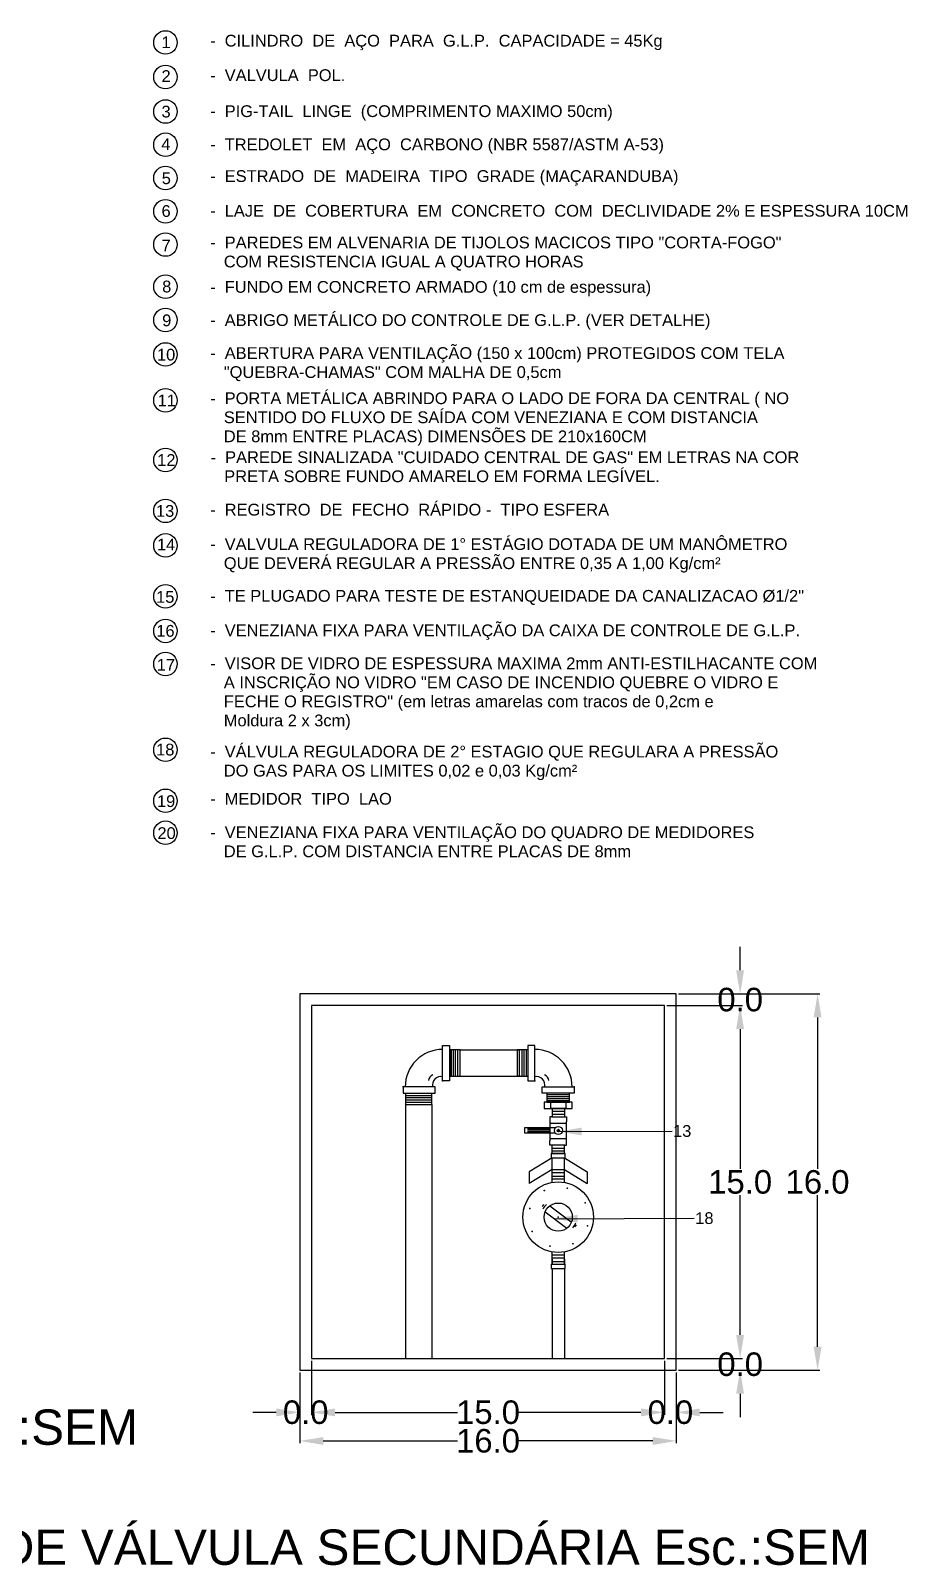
# Paper-space layout 'P12 (2)' of a CAD drawing. Extents: x 32 to 873, y 2 to 596.
# Drawn here: x 182.5 to 257.1, y 352 to 482.5 of the extents above; entities that cross this region are included whole.
import ezdxf

# ---------------------------------------------------------------- set-up
doc = ezdxf.new("R2010")
doc.units = 0
doc.header["$MEASUREMENT"] = 0
doc.layers.get('0').update_dxf_attribs({"linetype": 'CONTINUOUS'})
doc.layers.get('DEFPOINTS').update_dxf_attribs({"linetype": 'CONTINUOUS'})
for name, color, linetype in [('03', 7, 'CONTINUOUS'), ('04', 7, 'CONTINUOUS'), ('05', 4, 'CONTINUOUS'), ('06', 1, 'CONTINUOUS')]:
    doc.layers.add(name, color=color, linetype=linetype)
doc.styles.get("Standard").update_dxf_attribs({"font": 'arial.ttf'})
doc.dimstyles.get("Standard").update_dxf_attribs({"dimtxt": 0.18, "dimasz": 0.18, "dimexe": 0.18, "dimexo": 0.0625, "dimgap": 0.09, "dimtad": 0, "dimtih": 1, "dimtoh": 1, "dimdec": 4, "dimzin": 0, "dimdsep": 46, "dimtxsty": 'Standard', "dimcen": 0.09, "dimadec": 0, "dimazin": 0, "dimtfac": 1, "dimtdec": 4, "dimtofl": 0, "dimtmove": 0, "dimatfit": 3, "dimfxl": 0, "dimtolj": 1, "dimtzin": 0, "dimarcsym": 0})

# ---------------------------------------------------------------- blocks, each defined once
blk = doc.blocks.new('*D782')
at = {"color": 5, "lineweight": -2, "transparency": 16777216}
for p, q in [((236.62, 399.59), (243.05, 399.59)), ((242.85, 397.59), (242.85, 385.71)), ((242.85, 371.59), (242.85, 383.48)), ((236.62, 369.59), (243.05, 369.59))]:
    blk.add_line(p, q, dxfattribs=at)
at = {"color": 5, "transparency": 16777216}
for points in [[(242.51, 397.59), (243.18, 397.59), (242.85, 399.59)], [(242.51, 371.59), (243.18, 371.59), (242.85, 369.59)]]:
    blk.add_solid(points, dxfattribs=at)
at = {"layer": 'DEFPOINTS', "color": 0, "transparency": 16777216}
for p in [(236.42, 399.59), (242.85, 399.59), (236.42, 369.59)]:
    blk.add_point(p, dxfattribs=at)
at = {"color": 7, "transparency": 16777216, "insert": (242.85, 384.59), "char_height": 2, "attachment_point": 5}
blk.add_mtext('\\A1;15.0', dxfattribs=at)
blk = doc.blocks.new('*D783')
at = {"color": 5, "lineweight": -2, "transparency": 16777216}
for p, q in [((237.62, 400.59), (249.63, 400.59)), ((249.43, 398.59), (249.43, 385.71)), ((249.43, 370.59), (249.43, 383.48)), ((237.62, 368.59), (249.63, 368.59))]:
    blk.add_line(p, q, dxfattribs=at)
at = {"color": 5, "transparency": 16777216}
for points in [[(249.1, 398.59), (249.77, 398.59), (249.43, 400.59)], [(249.1, 370.59), (249.77, 370.59), (249.43, 368.59)]]:
    blk.add_solid(points, dxfattribs=at)
at = {"layer": 'DEFPOINTS', "color": 0, "transparency": 16777216}
for p in [(237.42, 400.59), (237.42, 368.59), (249.43, 368.59)]:
    blk.add_point(p, dxfattribs=at)
at = {"color": 7, "transparency": 16777216, "insert": (249.43, 384.59), "char_height": 2, "attachment_point": 5}
blk.add_mtext('\\A1;16.0', dxfattribs=at)
blk = doc.blocks.new('*D784')
at = {"color": 5, "lineweight": -2, "transparency": 16777216}
for p, q in [((205.42, 368.39), (205.42, 362.38)), ((237.42, 368.39), (237.42, 362.38)), ((207.42, 362.58), (218.83, 362.58)), ((235.42, 362.58), (224.01, 362.58))]:
    blk.add_line(p, q, dxfattribs=at)
at = {"color": 5, "transparency": 16777216}
for points in [[(207.42, 362.91), (207.42, 362.24), (205.42, 362.58)], [(235.42, 362.91), (235.42, 362.24), (237.42, 362.58)]]:
    blk.add_solid(points, dxfattribs=at)
at = {"layer": 'DEFPOINTS', "color": 0, "transparency": 16777216}
for p in [(205.42, 368.59), (237.42, 368.59), (237.42, 362.58)]:
    blk.add_point(p, dxfattribs=at)
at = {"color": 7, "transparency": 16777216, "insert": (221.42, 362.58), "char_height": 2, "attachment_point": 5}
blk.add_mtext('\\A1;16.0', dxfattribs=at)
blk = doc.blocks.new('*D785')
at = {"color": 5, "lineweight": -2, "transparency": 16777216}
for p, q in [((206.42, 369.39), (206.42, 364.81)), ((236.42, 369.39), (236.42, 364.81)), ((208.42, 365.01), (218.83, 365.01)), ((234.42, 365.01), (224.01, 365.01))]:
    blk.add_line(p, q, dxfattribs=at)
at = {"color": 5, "transparency": 16777216}
for points in [[(208.42, 365.34), (208.42, 364.67), (206.42, 365.01)], [(234.42, 365.34), (234.42, 364.67), (236.42, 365.01)]]:
    blk.add_solid(points, dxfattribs=at)
at = {"layer": 'DEFPOINTS', "color": 0, "transparency": 16777216}
for p in [(206.42, 369.59), (236.42, 369.59), (236.42, 365.01)]:
    blk.add_point(p, dxfattribs=at)
at = {"color": 7, "transparency": 16777216, "insert": (221.42, 365.01), "char_height": 2, "attachment_point": 5}
blk.add_mtext('\\A1;15.0', dxfattribs=at)
blk = doc.blocks.new('*D786')
at = {"color": 5, "lineweight": -2, "transparency": 16777216}
for p, q in [((206.42, 369.39), (206.42, 364.81)), ((205.42, 368.39), (205.42, 364.81)), ((203.42, 365.01), (201.42, 365.01)), ((208.42, 365.01), (210.42, 365.01))]:
    blk.add_line(p, q, dxfattribs=at)
at = {"color": 5, "transparency": 16777216}
for points in [[(203.42, 365.34), (203.42, 364.67), (205.42, 365.01)], [(208.42, 365.34), (208.42, 364.67), (206.42, 365.01)]]:
    blk.add_solid(points, dxfattribs=at)
at = {"layer": 'DEFPOINTS', "color": 0, "transparency": 16777216}
for p in [(206.42, 369.59), (205.42, 368.59), (206.42, 365.01)]:
    blk.add_point(p, dxfattribs=at)
at = {"color": 7, "transparency": 16777216, "insert": (205.92, 365.01), "char_height": 2, "attachment_point": 5}
blk.add_mtext('\\A1;0.0', dxfattribs=at)
blk = doc.blocks.new('*D787')
at = {"color": 5, "lineweight": -2, "transparency": 16777216}
for p, q in [((236.42, 369.39), (236.42, 364.81)), ((237.42, 368.39), (237.42, 364.81)), ((234.42, 365.01), (232.42, 365.01)), ((239.42, 365.01), (241.42, 365.01))]:
    blk.add_line(p, q, dxfattribs=at)
at = {"color": 5, "transparency": 16777216}
for points in [[(234.42, 365.34), (234.42, 364.67), (236.42, 365.01)], [(239.42, 365.34), (239.42, 364.67), (237.42, 365.01)]]:
    blk.add_solid(points, dxfattribs=at)
at = {"layer": 'DEFPOINTS', "color": 0, "transparency": 16777216}
for p in [(236.42, 369.59), (237.42, 368.59), (237.42, 365.01)]:
    blk.add_point(p, dxfattribs=at)
at = {"color": 7, "transparency": 16777216, "insert": (236.92, 365.01), "char_height": 2, "attachment_point": 5}
blk.add_mtext('\\A1;0.0', dxfattribs=at)
blk = doc.blocks.new('*D788')
at = {"color": 5, "lineweight": -2, "transparency": 16777216}
for p, q in [((242.85, 371.59), (242.85, 373.59)), ((236.62, 369.59), (243.05, 369.59)), ((237.62, 368.59), (243.05, 368.59)), ((242.85, 366.59), (242.85, 364.59))]:
    blk.add_line(p, q, dxfattribs=at)
at = {"color": 5, "transparency": 16777216}
for points in [[(242.51, 371.59), (243.18, 371.59), (242.85, 369.59)], [(242.51, 366.59), (243.18, 366.59), (242.85, 368.59)]]:
    blk.add_solid(points, dxfattribs=at)
at = {"layer": 'DEFPOINTS', "color": 0, "transparency": 16777216}
for p in [(236.42, 369.59), (242.85, 369.59), (237.42, 368.59)]:
    blk.add_point(p, dxfattribs=at)
at = {"color": 7, "transparency": 16777216, "insert": (242.85, 369.09), "char_height": 2, "attachment_point": 5}
blk.add_mtext('\\A1;0.0', dxfattribs=at)
blk = doc.blocks.new('*D789')
at = {"color": 5, "lineweight": -2, "transparency": 16777216}
for p, q in [((242.85, 402.59), (242.85, 404.59)), ((237.62, 400.59), (243.05, 400.59)), ((236.62, 399.59), (243.05, 399.59)), ((242.85, 397.59), (242.85, 395.59))]:
    blk.add_line(p, q, dxfattribs=at)
at = {"color": 5, "transparency": 16777216}
for points in [[(242.51, 402.59), (243.18, 402.59), (242.85, 400.59)], [(242.51, 397.59), (243.18, 397.59), (242.85, 399.59)]]:
    blk.add_solid(points, dxfattribs=at)
at = {"layer": 'DEFPOINTS', "color": 0, "transparency": 16777216}
for p in [(237.42, 400.59), (242.85, 400.59), (236.42, 399.59)]:
    blk.add_point(p, dxfattribs=at)
at = {"color": 7, "transparency": 16777216, "insert": (242.85, 400.09), "char_height": 2, "attachment_point": 5}
blk.add_mtext('\\A1;0.0', dxfattribs=at)

psp = doc.layouts.new('P12 (2)')

# ---------------------------------------------------------------- linework, layer by layer
at = {"layer": '03', "linetype": 'Continuous'}
for p, q in [((226.68, 382.577), (228.492, 381.201)), ((226.273, 382.058), (228.12, 380.657))]:
    psp.add_line(p, q, dxfattribs=at)
at = {"layer": '03', "linetype": 'Continuous', "const_width": 0.0742}
for points in [[(226.167, 383.864, 1), (226.243, 383.864, 1)], [(228.121, 384.063, 1), (228.196, 384.063, 1)], [(224.926, 382.341, 1), (225.002, 382.341, 1)], [(229.643, 382.822, 1), (229.719, 382.822, 1)], [(225.125, 380.387, 1), (225.201, 380.387, 1)], [(229.842, 380.868, 1), (229.918, 380.868, 1)], [(226.648, 379.147, 1), (226.723, 379.147, 1)], [(228.601, 379.346, 1), (228.677, 379.346, 1)]]:
    psp.add_lwpolyline(points, format="xyb", close=True, dxfattribs=at)
at = {"layer": '03', "linetype": 'Continuous'}
for radius in [3, 1.2]:
    psp.add_circle((227.384, 381.605), radius, dxfattribs=at)
for centre, radius, start, end in [((227.401, 381.595), 1.654, 139.25884, 146.99731), ((227.37, 381.552), 1.488, 131.0149, 150.03603), ((227.543, 381.741), 1.488, 316.20895, 335.23008), ((227.551, 381.857), 1.654, 319.25884, 326.99731)]:
    psp.add_arc(centre, radius, start, end, dxfattribs=at)
psp.add_point((227.384, 381.605), dxfattribs=at)
at = {"layer": '05', "linetype": 'Continuous'}
for p, q in [((224.534, 389.241), (227.194, 389.24)), ((224.534, 388.747), (224.534, 389.241)), ((224.788, 389.122), (226.73, 389.122)), ((224.788, 389.017), (226.685, 389.017)), ((224.788, 388.898), (226.685, 388.898)), ((227.149, 388.747), (224.534, 388.747))]:
    psp.add_line(p, q, dxfattribs=at)
psp.add_circle((227.402, 388.972), 0.344, dxfattribs=at)
at = {"layer": '06', "color": 240, "linetype": 'Continuous'}
for p, q in [((217.555, 393.206), (217.555, 396.206)), ((217.555, 396.206), (218.155, 396.206)), ((218.155, 396.206), (218.155, 393.206)), ((219.055, 395.831), (218.155, 395.831)), ((218.289, 393.581), (218.289, 395.831)), ((218.289, 395.831), (218.289, 393.581)), ((218.477, 393.581), (218.477, 395.831)), ((218.665, 393.581), (218.665, 395.831)), ((218.867, 393.581), (218.867, 395.831)), ((219.055, 393.581), (219.055, 395.831)), ((219.055, 395.831), (224.155, 395.831)), ((224.155, 395.831), (223.892, 395.831)), ((224.792, 395.831), (223.892, 395.831)), ((223.892, 395.831), (223.892, 393.581)), ((224.08, 395.831), (224.08, 393.581)), ((224.282, 395.831), (224.282, 393.581)), ((224.47, 395.831), (224.47, 393.581)), ((224.659, 395.831), (224.659, 393.581)), ((224.792, 396.206), (224.792, 393.206)), ((225.392, 396.206), (224.792, 396.206)), ((225.392, 393.206), (225.392, 396.206)), ((218.155, 393.206), (217.555, 393.206)), ((218.155, 393.581), (219.055, 393.581)), ((219.055, 393.581), (224.155, 393.581)), ((224.155, 393.581), (223.892, 393.581)), ((223.892, 393.581), (224.792, 393.581)), ((224.792, 393.206), (225.392, 393.206)), ((214.213, 392.681), (214.213, 392.141)), ((216.913, 392.681), (214.213, 392.681)), ((214.213, 392.141), (216.913, 392.141)), ((214.405, 392.141), (214.405, 391.196)), ((214.405, 391.962), (216.655, 391.962)), ((214.405, 391.774), (216.655, 391.774)), ((214.405, 391.585), (214.405, 369.595)), ((214.405, 391.585), (216.655, 391.585)), ((216.655, 391.196), (216.655, 392.141)), ((216.913, 392.141), (216.913, 392.681)), ((226.034, 392.681), (228.734, 392.681)), ((226.034, 392.141), (226.034, 392.681)), ((228.734, 392.141), (226.034, 392.141)), ((226.428, 392.141), (226.428, 391.376)), ((226.428, 392.027), (228.34, 392.027)), ((226.428, 391.867), (228.34, 391.867)), ((226.428, 391.707), (228.34, 391.707)), ((226.428, 391.536), (228.34, 391.536)), ((228.34, 391.376), (228.34, 392.141)), ((228.734, 392.681), (228.734, 392.141)), ((214.405, 391.384), (216.655, 391.384)), ((214.405, 391.196), (216.655, 391.196)), ((216.655, 391.196), (216.655, 369.595)), ((228.584, 391.376), (226.184, 391.376)), ((226.184, 391.376), (226.184, 390.836)), ((226.184, 390.836), (228.584, 390.836)), ((226.428, 391.376), (228.34, 391.376)), ((226.742, 391.376), (226.742, 390.836)), ((227.984, 390.836), (226.784, 390.836)), ((226.859, 390.836), (226.859, 390.123)), ((226.859, 390.616), (227.909, 390.616)), ((226.859, 390.371), (227.909, 390.371)), ((227.909, 390.836), (227.909, 390.123)), ((228.071, 390.836), (228.071, 391.376)), ((228.584, 390.836), (228.584, 391.376)), ((226.672, 389.748), (226.672, 388.106)), ((226.672, 389.602), (228.097, 389.602)), ((228.097, 388.106), (228.097, 389.748)), ((226.672, 388.283), (228.097, 388.283)), ((226.859, 387.018), (226.859, 387.731)), ((227.909, 387.018), (227.909, 387.731)), ((226.859, 386.658), (224.909, 385.458)), ((227.984, 387.018), (226.784, 387.018)), ((226.784, 387.018), (226.784, 386.658)), ((226.784, 386.658), (227.984, 386.658)), ((226.859, 387.483), (227.909, 387.483)), ((226.859, 387.238), (227.909, 387.238)), ((226.859, 387.018), (227.909, 387.018)), ((226.859, 384.558), (226.859, 386.658)), ((226.859, 386.658), (227.909, 386.658)), ((227.909, 384.558), (227.909, 386.658)), ((227.909, 386.658), (229.859, 385.458)), ((227.984, 386.658), (227.984, 387.018)), ((226.859, 385.654), (224.909, 384.454)), ((224.909, 385.458), (224.909, 384.454)), ((226.859, 385.654), (227.909, 385.654)), ((226.859, 385.408), (227.909, 385.408)), ((226.859, 385.095), (227.909, 385.095)), ((227.909, 385.654), (229.859, 384.454)), ((229.859, 385.458), (229.859, 384.454)), ((226.859, 384.85), (227.909, 384.85)), ((226.859, 377.6), (226.859, 378.651)), ((226.859, 378.403), (227.909, 378.403)), ((227.909, 377.6), (227.909, 378.651)), ((226.784, 377.6), (227.984, 377.6)), ((226.784, 377.6), (226.784, 377.24)), ((226.784, 377.24), (227.984, 377.24)), ((226.859, 378.157), (227.909, 378.157)), ((226.859, 378.02), (226.859, 377.6)), ((226.859, 377.845), (227.909, 377.845)), ((226.859, 377.24), (226.859, 369.595)), ((227.909, 378.02), (227.909, 377.6)), ((227.909, 377.24), (227.909, 369.595)), ((227.984, 377.24), (227.984, 377.6))]:
    psp.add_line(p, q, dxfattribs=at)
at = {"layer": '06', "color": 240}
for p, q in [((226.672, 390.123), (226.672, 389.748)), ((226.822, 390.123), (226.672, 390.123)), ((226.822, 390.123), (226.672, 390.123)), ((226.822, 390.123), (227.947, 390.123)), ((227.947, 390.123), (228.097, 390.123)), ((227.947, 390.123), (228.097, 390.123)), ((228.097, 390.123), (228.097, 389.748)), ((226.672, 387.731), (226.672, 388.106)), ((226.822, 387.731), (226.672, 387.731)), ((227.947, 387.731), (226.822, 387.731)), ((227.947, 387.731), (228.097, 387.731)), ((228.097, 387.731), (228.097, 388.106))]:
    psp.add_line(p, q, dxfattribs=at)
at = {"layer": '06', "color": 240, "linetype": 'Continuous'}
for points in [[(205.423, 368.595), (237.423, 368.595), (237.423, 400.595), (205.423, 400.595)], [(206.423, 369.595), (236.423, 369.595), (236.423, 399.595), (206.423, 399.595)]]:
    psp.add_lwpolyline(points, close=True, dxfattribs=at)
at = {"layer": '06', "linetype": 'Continuous'}
for centre in [(194.002, 481.477), (194.002, 478.542), (194.002, 475.606), (194.002, 472.779), (194.002, 469.951), (194.002, 467.123), (194.002, 464.295), (194.002, 460.715), (194.002, 457.887), (194.002, 454.952), (194.002, 451.049), (194.002, 445.984), (194.002, 441.651), (194.002, 438.715), (194.002, 434.382), (194.002, 431.447), (194.002, 428.641), (194.002, 421.339), (194.002, 417.006), (194.002, 414.286)]:
    psp.add_circle(centre, 1, dxfattribs=at)
at = {"layer": '06', "color": 240, "linetype": 'Continuous'}
for centre, radius in [((227.402, 388.972), 0.1), ((227.402, 388.987), 0.0299)]:
    psp.add_circle(centre, radius, dxfattribs=at)
for centre, radius, start, end in [((217.53, 392.721), 3.14, 89.53943, 180.72892), ((225.418, 392.721), 3.14, 359.27108, 90.46057), ((216.956, 393.115), 0.618, 110.74104, 169.92501), ((217.42, 392.828), 0.728, 79.32406, 191.65704), ((225.527, 392.828), 0.728, 348.34296, 100.67594), ((225.991, 393.115), 0.618, 10.07499, 69.25896)]:
    psp.add_arc(centre, radius, start, end, dxfattribs=at)
for p in [(217.555, 393.206), (225.392, 393.206), (214.213, 392.681), (228.734, 392.681)]:
    psp.add_point(p, dxfattribs=at)
for points in [[(226.611, 391.378), (226.739, 391.252), (226.739, 391.378)], [(226.615, 390.836), (226.742, 390.961), (226.742, 390.836)], [(226.866, 391.378), (226.739, 391.252), (226.739, 391.378)], [(226.87, 390.836), (226.742, 390.961), (226.742, 390.836)], [(227.942, 391.378), (228.07, 391.252), (228.07, 391.378)], [(227.946, 390.836), (228.074, 390.961), (228.074, 390.836)], [(228.198, 391.378), (228.07, 391.252), (228.07, 391.378)], [(228.202, 390.836), (228.074, 390.961), (228.074, 390.836)]]:
    psp.add_solid(points, dxfattribs=at)

# ---------------------------------------------------------------- texts
for s, p in [('CAIXA DE VÁLVULA PRIMÁRIA Esc.:SEM', (111.098, 362.253)), ('CAIXA DE VÁLVULA SECUNDÁRIA Esc.:SEM', (166.089, 352.048))]:
    psp.add_text(s, height=3).set_placement(p)
at = {"color": 7, "char_height": 1, "attachment_point": 4}
for s, insert in [('13', (237.15, 388.926)), ('18', (239.033, 381.517))]:
    psp.add_mtext(s, dxfattribs=dict(at, insert=insert))
at = {"layer": '03', "color": 7, "linetype": 'Continuous'}
for s, p in [('1', (193.666, 480.993)), ('2', (193.667, 478.119)), ('3', (193.667, 475.097)), ('4', (193.649, 472.328)), ('5', (193.686, 469.431)), ('6', (193.667, 466.644)), ('7', (193.667, 463.711)), ('8', (193.722, 460.227)), ('9', (193.722, 457.348)), ('10', (193.279, 454.435)), ('11', (193.334, 450.537)), ('12', (193.301, 445.477)), ('13', (193.197, 441.147)), ('14', (193.278, 438.292)), ('15', (193.207, 433.838)), ('16', (193.223, 430.953)), ('17', (193.264, 428.063)), ('18', (193.207, 420.858)), ('19', (193.279, 416.475)), ('20', (193.32, 413.756))]:
    psp.add_text(s, height=1, dxfattribs=at).set_placement(p)
at = {"layer": '04', "linetype": 'Continuous'}
for s, p in [('-  CILINDRO  DE  AÇO  PARA  G.L.P.  CAPACIDADE = 45Kg', (197.796, 481.128)), ('-  VALVULA  POL.', (197.796, 478.196)), ('-  PIG-TAIL  LINGE  (COMPRIMENTO MAXIMO 50cm)', (197.796, 475.136)), ('-  TREDOLET  EM  AÇO  CARBONO (NBR 5587/ASTM A-53)', (197.796, 472.313)), ('-  ESTRADO  DE  MADEIRA  TIPO  GRADE (MAÇARANDUBA)', (197.796, 469.618)), ('-  LAJE  DE  COBERTURA  EM  CONCRETO  COM  DECLIVIDADE 2% E ESPESSURA 10CM', (197.796, 466.666)), ('-  PAREDES EM ALVENARIA DE TIJOLOS MACICOS TIPO "CORTA-FOGO"', (197.796, 463.971)), ('   COM RESISTENCIA IGUAL A QUATRO HORAS', (197.796, 462.352)), ('-  FUNDO EM CONCRETO ARMADO (10 cm de espessura)', (197.796, 460.195)), ('-  ABRIGO METÁLICO DO CONTROLE DE G.L.P. (VER DETALHE)', (197.796, 457.372)), ('-  ABERTURA PARA VENTILAÇÃO (150 x 100cm) PROTEGIDOS COM TELA', (197.796, 454.57)), ('   "QUEBRA-CHAMAS" COM MALHA DE 0,5cm', (197.796, 452.951)), ('-  PORTA METÁLICA ABRINDO PARA O LADO DE FORA DA CENTRAL ( NO', (197.796, 450.729)), ('   SENTIDO DO FLUXO DE SAÍDA COM VENEZIANA E COM DISTANCIA ', (197.796, 449.11)), ('   DE 8mm ENTRE PLACAS) DIMENSÕES DE 210x160CM', (197.796, 447.491)), ('-  PAREDE SINALIZADA "CUIDADO CENTRAL DE GAS" EM LETRAS NA COR', (197.832, 445.715)), ('   PRETA SOBRE FUNDO AMARELO EM FORMA LEGÍVEL.', (197.832, 444.096)), ('-  REGISTRO  DE  FECHO  RÁPIDO -  TIPO ESFERA', (197.796, 441.258)), ('-  VALVULA REGULADORA DE 1%%D ESTÁGIO DOTADA DE UM MANÔMETRO', (197.796, 438.326)), ('   QUE DEVERÁ REGULAR A PRESSÃO ENTRE 0,35 A 1,00 Kg/cm²', (197.796, 436.707)), ('-  TE PLUGADO PARA TESTE DE ESTANQUEIDADE DA CANALIZACAO %%C1/2"', (197.796, 433.927)), ('-  VENEZIANA FIXA PARA VENTILAÇÃO DA CAIXA DE CONTROLE DE G.L.P.', (197.796, 430.996)), ('-  VISOR DE VIDRO DE ESPESSURA MAXIMA 2mm ANTI-ESTILHACANTE COM', (197.796, 428.194)), ('   A INSCRIÇÃO NO VIDRO "EM CASO DE INCENDIO QUEBRE O VIDRO E ', (197.796, 426.575)), ('   FECHE O REGISTRO" (em letras amarelas com tracos de 0,2cm e ', (197.796, 424.956)), ('   Moldura 2 x 3cm)', (197.796, 423.337)), ('-  VÁLVULA REGULADORA DE 2%%D ESTAGIO QUE REGULARA A PRESSÃO', (197.796, 420.685)), ('   DO GAS PARA OS LIMITES 0,02 e 0,03 Kg/cm²', (197.796, 419.066)), ('-  MEDIDOR  TIPO  LAO', (197.796, 416.673)), ('-  VENEZIANA FIXA PARA VENTILAÇÃO DO QUADRO DE MEDIDORES', (197.796, 413.828)), ('   DE G.L.P. COM DISTANCIA ENTRE PLACAS DE 8mm', (197.796, 412.209))]:
    psp.add_text(s, height=1, dxfattribs=at).set_placement(p)

# ---------------------------------------------------------------- dimensions: what is measured, and where the dimension line sits
for base, p1, p2, override, picture, middle in [((242.845, 400.595), (236.423, 399.595), (237.423, 400.595), {"dimtxt": 2, "dimasz": 2, "dimexe": 0.2, "dimexo": 0.2, "dimdec": 1, "dimlfac": 0.5, "dimrnd": 1, "dimtxsty": 'Standard', "dimsah": 0, "dimclrd": 5, "dimclre": 5, "dimclrt": 7, "dimtdec": 4, "dimtix": 1}, '*D789', (242.845, 400.095)), ((249.434, 368.595), (237.423, 400.595), (237.423, 368.595), {"dimtxt": 2, "dimasz": 2, "dimexe": 0.2, "dimexo": 0.2, "dimdec": 1, "dimlfac": 0.5, "dimrnd": 1, "dimtxsty": 'Standard', "dimsah": 0, "dimse1": 0, "dimclrd": 5, "dimclre": 5, "dimclrt": 7, "dimtdec": 4, "dimtix": 1, "dimtmove": 0}, '*D783', (249.434, 384.595)), ((242.845, 399.595), (236.423, 369.595), (236.423, 399.595), {"dimtxt": 2, "dimasz": 2, "dimexe": 0.2, "dimexo": 0.2, "dimdec": 1, "dimlfac": 0.5, "dimrnd": 1, "dimtxsty": 'Standard', "dimsah": 0, "dimclrd": 5, "dimclre": 5, "dimclrt": 7, "dimtdec": 4, "dimtix": 1}, '*D782', (242.845, 384.595)), ((242.845, 369.595), (237.423, 368.595), (236.423, 369.595), {"dimtxt": 2, "dimasz": 2, "dimexe": 0.2, "dimexo": 0.2, "dimdec": 1, "dimlfac": 0.5, "dimrnd": 1, "dimtxsty": 'Standard', "dimsah": 0, "dimse1": 0, "dimclrd": 5, "dimclre": 5, "dimclrt": 7, "dimtdec": 4, "dimtix": 1, "dimtmove": 0}, '*D788', (242.845, 369.095))]:
    dim = psp.add_linear_dim(base=base, p1=p1, p2=p2, angle=90, dimstyle='Standard', override=override)
    dim.commit()
    dim.dimension.update_dxf_attribs({"geometry": picture, "text_midpoint": middle})
for base, p1, p2, override, picture, middle in [((206.423, 365.007), (205.423, 368.595), (206.423, 369.595), {"dimtxt": 2, "dimasz": 2, "dimexe": 0.2, "dimexo": 0.2, "dimdec": 1, "dimlfac": 0.5, "dimrnd": 1, "dimtxsty": 'Standard', "dimsah": 0, "dimse1": 0, "dimclrd": 5, "dimclre": 5, "dimclrt": 7, "dimtdec": 4, "dimtix": 1, "dimtmove": 0}, '*D786', (205.923, 365.007)), ((236.423, 365.007), (206.423, 369.595), (236.423, 369.595), {"dimtxt": 2, "dimasz": 2, "dimexe": 0.2, "dimexo": 0.2, "dimdec": 1, "dimlfac": 0.5, "dimrnd": 1, "dimtxsty": 'Standard', "dimsah": 0, "dimclrd": 5, "dimclre": 5, "dimclrt": 7, "dimtdec": 4, "dimtix": 1}, '*D785', (221.423, 365.007)), ((237.423, 365.007), (236.423, 369.595), (237.423, 368.595), {"dimtxt": 2, "dimasz": 2, "dimexe": 0.2, "dimexo": 0.2, "dimdec": 1, "dimlfac": 0.5, "dimrnd": 1, "dimtxsty": 'Standard', "dimsah": 0, "dimclrd": 5, "dimclre": 5, "dimclrt": 7, "dimtdec": 4, "dimtix": 1}, '*D787', (236.923, 365.007)), ((237.423, 362.575), (205.423, 368.595), (237.423, 368.595), {"dimtxt": 2, "dimasz": 2, "dimexe": 0.2, "dimexo": 0.2, "dimdec": 1, "dimlfac": 0.5, "dimrnd": 1, "dimtxsty": 'Standard', "dimsah": 0, "dimse1": 0, "dimclrd": 5, "dimclre": 5, "dimclrt": 7, "dimtdec": 4, "dimtix": 1, "dimtmove": 0}, '*D784', (221.423, 362.575))]:
    dim = psp.add_linear_dim(base=base, p1=p1, p2=p2, dimstyle='Standard', override=override)
    dim.commit()
    dim.dimension.update_dxf_attribs({"geometry": picture, "text_midpoint": middle})

# ---------------------------------------------------------------- leaders
at = {"color": 5, "annotation_type": 0, "has_hookline": 1, "hookline_direction": 0}
for points, text_width in [([(227.388, 388.881), (237.06, 388.926)], 1.338), ([(227.035, 381.472), (238.943, 381.517)], 1.34)]:
    psp.add_leader(points, dimstyle='Standard', override={"dimtxt": 2, "dimasz": 2, "dimexe": 0.2, "dimexo": 0.2, "dimdec": 1, "dimlfac": 2, "dimrnd": 1, "dimtxsty": 'Standard', "dimse1": 0, "dimclrd": 5, "dimclre": 5, "dimclrt": 7, "dimtdec": 4, "dimtix": 1}, dxfattribs=dict(at, text_width=text_width))

doc.saveas('drawing.dxf')
